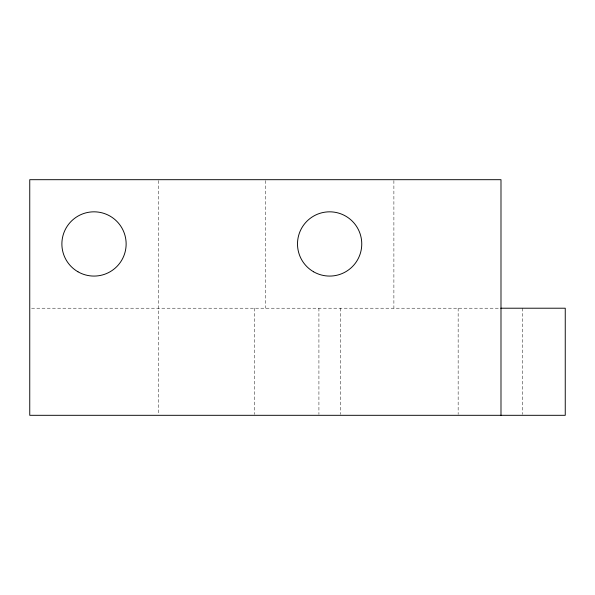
<?xml version="1.0" encoding="UTF-8"?>
<svg xmlns="http://www.w3.org/2000/svg" width="595" height="595" viewBox="0 0 595 595"><rect width="100%" height="100%" fill="white"/><g stroke="black" fill="none" stroke-linecap="round" stroke-linejoin="round"><path stroke-width="0.45" stroke-dasharray="2.98 2.23" d="M31.602 308.21L500.856 308.21M522.41 308.21L522.41 414.388M458.15 308.21L458.15 414.388M393.89 180.612L393.89 308.21M340.34 308.21L340.34 414.388M318.92 308.21L318.92 414.388M265.37 180.612L265.37 308.21M254.66 308.21L254.66 414.388M158.27 180.612L158.27 414.388"/><path stroke-width="0.89" d="M500.856 308.21L565.25 308.21L565.25 415.31L29.75 415.31L29.75 179.69L500.99 179.69L500.99 415.31M313.565 271.774A32.13 32.13 0 0 0 361.76 243.95A32.13 32.13 0 0 0 313.565 216.126A32.13 32.13 0 0 0 313.565 271.774M77.945 271.774A32.13 32.13 0 0 0 126.14 243.95A32.13 32.13 0 0 0 77.945 216.126A32.13 32.13 0 0 0 77.945 271.774"/></g></svg>
